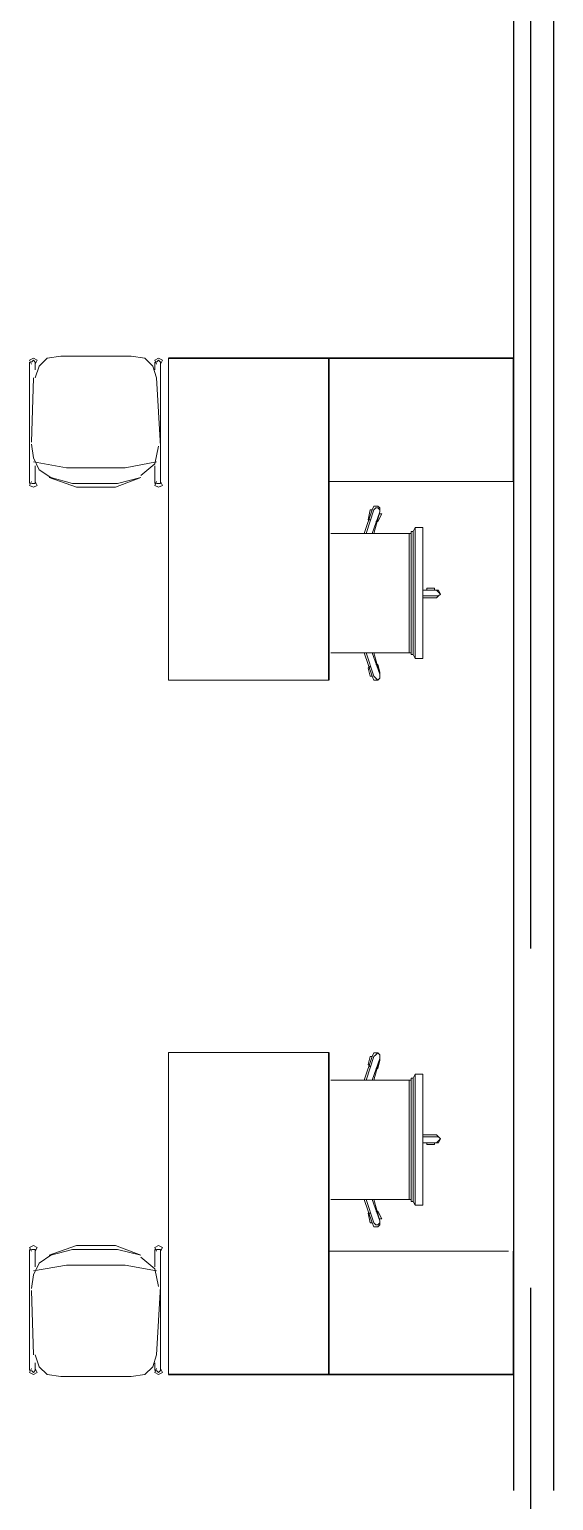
# Model space of a CAD drawing. Header units: millimetres. Extents: x 2148 to 2681, y 758 to 986.
# Drawn here: x 2611.561 to 2612.541, y 939.09 to 941.843 of the extents above; entities that cross this region are included whole.
import ezdxf

# ---------------------------------------------------------------- set-up
doc = ezdxf.new("R2010")
doc.units = ezdxf.units.MM
doc.linetypes.add('CENTER2', pattern=[28.575, 19.05, -3.175, 3.175, -3.175])
for name, color, linetype in [('4', 4, 'Continuous'), ('at_Entity', 7, 'Continuous'), ('S_GRID LINES', 252, 'Continuous')]:
    doc.layers.add(name, color=color, linetype=linetype)

msp = doc.modelspace()

# ---------------------------------------------------------------- linework, layer by layer
at = {"layer": '4', "color": 4, "linetype": 'ByBlock', "ltscale": 0.5}
for p, q in [((2612.4663841, 942.0922212, 0), (2612.4663841, 939.108301, 0)), ((2612.5413841, 942.0922212, 0), (2612.5413841, 939.108301, 0))]:
    msp.add_line(p, q, dxfattribs=at)
at = {"layer": 'at_Entity', "color": 0, "lineweight": 15}
for p, q in [((2611.5683726, 941.2275255, 0), (2611.5610523, 941.2238651, 0)), ((2611.5610523, 941.2238651, 0), (2611.5647128, 941.2165454, 0)), ((2611.5610523, 940.9932856, 0), (2611.5610523, 941.2202052, 0)), ((2611.5683726, 941.2238651, 0), (2611.5647128, 941.2202052, 0)), ((2611.5756923, 941.2238651, 0), (2611.5683726, 941.2275255, 0)), ((2611.5720325, 941.2202052, 0), (2611.5683726, 941.2238651, 0)), ((2611.5720325, 941.2165454, 0), (2611.5756923, 941.2238651, 0)), ((2611.5720325, 941.2202052, 0), (2611.5720325, 941.2055652, 0)), ((2611.5939928, 941.2275255, 0), (2611.5793528, 941.2128855, 0)), ((2611.6196123, 941.2311854, 0), (2611.5939928, 941.2275255, 0)), ((2611.6196123, 941.2311854, 0), (2611.7513723, 941.2311854, 0)), ((2611.7769925, 941.2275255, 0), (2611.7513723, 941.2311854, 0)), ((2611.7916318, 941.2128855, 0), (2611.7769925, 941.2275255, 0)), ((2611.802612, 941.2275255, 0), (2611.7952923, 941.2238651, 0)), ((2611.7952923, 941.2238651, 0), (2611.7989521, 941.2165454, 0)), ((2611.7952923, 941.2202052, 0), (2611.7952923, 941.2055652, 0)), ((2611.802612, 941.2238651, 0), (2611.7989521, 941.2202052, 0)), ((2611.8099323, 941.2238651, 0), (2611.802612, 941.2275255, 0)), ((2611.8062718, 941.2202052, 0), (2611.802612, 941.2238651, 0)), ((2611.8062718, 941.2165454, 0), (2611.8099323, 941.2238651, 0)), ((2611.8062718, 940.9932856, 0), (2611.8062718, 941.2202052, 0)), ((2611.8211682, 940.6248069, 0), (2611.8211682, 941.2275255, 0)), ((2611.5683726, 941.1909252, 0), (2611.5647128, 941.0701454, 0)), ((2611.5793528, 941.2128855, 0), (2611.5720325, 941.1909252, 0)), ((2611.7989521, 941.1909252, 0), (2611.7916318, 941.2128855, 0)), ((2611.7989521, 941.1909252, 0), (2611.8062718, 941.0628257, 0)), ((2611.5647128, 941.0664855, 0), (2611.5683726, 941.0408654, 0)), ((2611.7952923, 941.0298859, 0), (2611.802612, 941.0628257, 0)), ((2611.5683726, 941.0408654, 0), (2611.5793528, 941.0189057, 0)), ((2611.5683726, 941.0335457, 0), (2611.6305925, 941.0225656, 0)), ((2611.5720325, 941.0262254, 0), (2611.5720325, 940.9932856, 0)), ((2611.6305925, 941.0225656, 0), (2611.7403922, 941.0225656, 0)), ((2611.7403922, 941.0225656, 0), (2611.7989521, 941.0335457, 0)), ((2611.7696721, 941.0079256, 0), (2611.7952923, 941.0298859, 0)), ((2611.7952923, 941.0262254, 0), (2611.7952923, 940.9932856, 0)), ((2611.5647128, 940.9969454, 0), (2611.5610523, 940.9896257, 0)), ((2611.5756923, 940.9896257, 0), (2611.5720325, 940.9969454, 0)), ((2611.5793528, 941.0189057, 0), (2611.6013125, 941.0042657, 0)), ((2611.6488923, 940.9859659, 0), (2611.5976526, 941.0042657, 0)), ((2611.6415726, 940.9932856, 0), (2611.6013125, 941.0042657, 0)), ((2611.7220923, 940.9859659, 0), (2611.7696721, 941.0042657, 0)), ((2611.7696721, 941.0042657, 0), (2611.7257522, 940.9932856, 0)), ((2611.7989521, 940.9969454, 0), (2611.7952923, 940.9896257, 0)), ((2611.8099323, 940.9896257, 0), (2611.8062718, 940.9969454, 0)), ((2612.1212872, 940.996946, 0), (2612.4663841, 940.996946, 0)), ((2611.5610523, 940.9896257, 0), (2611.5683726, 940.9859659, 0)), ((2611.5647128, 940.9932856, 0), (2611.5720325, 940.9932856, 0)), ((2611.5683726, 940.9859659, 0), (2611.5756923, 940.9896257, 0)), ((2611.7257522, 940.9932856, 0), (2611.6415726, 940.9932856, 0)), ((2611.7220923, 940.9859659, 0), (2611.6488923, 940.9859659, 0)), ((2611.7952923, 940.9896257, 0), (2611.802612, 940.9859659, 0)), ((2611.7989521, 940.9932856, 0), (2611.8062718, 940.9932856, 0)), ((2611.802612, 940.9859659, 0), (2611.8099323, 940.9896257, 0)), ((2612.1871675, 940.8997362, 0), (2612.2018075, 940.9436556, 0)), ((2612.2054673, 940.9436556, 0), (2612.1908273, 940.8997362, 0)), ((2612.1944872, 940.9253557, 0), (2612.198147, 940.9436556, 0)), ((2612.198147, 940.9436556, 0), (2612.2018075, 940.9436556, 0)), ((2612.2018075, 940.9436556, 0), (2612.2054673, 940.9509759, 0)), ((2612.2018075, 940.8997362, 0), (2612.2164475, 940.9399957, 0)), ((2612.2054673, 940.9509759, 0), (2612.212787, 940.9509759, 0)), ((2612.2091272, 940.947316, 0), (2612.2054673, 940.9436556, 0)), ((2612.2164475, 940.9399957, 0), (2612.2054673, 940.8997362, 0)), ((2612.212787, 940.947316, 0), (2612.2091272, 940.947316, 0)), ((2612.212787, 940.9509759, 0), (2612.2164475, 940.947316, 0)), ((2612.2164475, 940.9436556, 0), (2612.212787, 940.947316, 0)), ((2612.2164475, 940.947316, 0), (2612.2164475, 940.9399957, 0)), ((2612.2164475, 940.9399957, 0), (2612.2164475, 940.9436556, 0)), ((2612.198147, 940.9253557, 0), (2612.1944872, 940.9253557, 0)), ((2612.212787, 940.9216959, 0), (2612.2091272, 940.9216959, 0)), ((2612.2201073, 940.9363359, 0), (2612.212787, 940.9216959, 0)), ((2612.2164475, 940.9363359, 0), (2612.2201073, 940.9363359, 0)), ((2612.1249477, 940.8997362, 0), (2612.271347, 940.8997362, 0)), ((2612.271347, 940.6764764, 0), (2612.271347, 940.8997362, 0)), ((2612.271347, 940.8997362, 0), (2612.2750075, 940.8997362, 0)), ((2612.2750075, 940.6728165, 0), (2612.2750075, 940.903396, 0)), ((2612.2750075, 940.903396, 0), (2612.2786673, 940.903396, 0)), ((2612.2750075, 940.8997362, 0), (2612.2750075, 940.8960757, 0)), ((2612.2786673, 940.903396, 0), (2612.2823272, 940.9107157, 0)), ((2612.2786673, 940.6728165, 0), (2612.2786673, 940.903396, 0)), ((2612.2823272, 940.9107157, 0), (2612.285987, 940.9107157, 0)), ((2612.2823272, 940.6654962, 0), (2612.2823272, 940.9107157, 0)), ((2612.285987, 940.9107157, 0), (2612.2896469, 940.9107157, 0)), ((2612.2896469, 940.9107157, 0), (2612.2969672, 940.9107157, 0)), ((2612.2969672, 940.9107157, 0), (2612.2969672, 940.903396, 0)), ((2612.2969672, 940.903396, 0), (2612.2969672, 940.6728165, 0)), ((2612.2969672, 940.7935964, 0), (2612.3225873, 940.7935964, 0)), ((2612.3225873, 940.7935964, 0), (2612.2969672, 940.7935964, 0)), ((2612.3225873, 940.7826162, 0), (2612.2969672, 940.7826162, 0)), ((2612.3225873, 940.7789564, 0), (2612.2969672, 940.7789564, 0)), ((2612.3042869, 940.7935964, 0), (2612.3042869, 940.7972562, 0)), ((2612.3042869, 940.7972562, 0), (2612.3189269, 940.7972562, 0)), ((2612.3189269, 940.7789564, 0), (2612.3042869, 940.7789564, 0)), ((2612.3189269, 940.7972562, 0), (2612.3189269, 940.7935964, 0)), ((2612.3262472, 940.7899359, 0), (2612.3225873, 940.7935964, 0)), ((2612.3225873, 940.7935964, 0), (2612.3262472, 940.7935964, 0)), ((2612.3225873, 940.7826162, 0), (2612.3262472, 940.7826162, 0)), ((2612.3262472, 940.7826162, 0), (2612.3225873, 940.7789564, 0)), ((2612.3262472, 940.7935964, 0), (2612.329907, 940.7862761, 0)), ((2612.329907, 940.7862761, 0), (2612.3262472, 940.7899359, 0)), ((2612.3262472, 940.7826162, 0), (2612.329907, 940.7862761, 0)), ((2612.329907, 940.7862761, 0), (2612.3262472, 940.7826162, 0)), ((2612.271347, 940.6764764, 0), (2612.1249477, 940.6764764, 0)), ((2612.2018075, 940.6325564, 0), (2612.1871675, 940.6764764, 0)), ((2612.2054673, 940.6325564, 0), (2612.1908273, 940.6764764, 0)), ((2612.2018075, 940.6764764, 0), (2612.2164475, 940.6362162, 0)), ((2612.2164475, 940.6362162, 0), (2612.2054673, 940.6764764, 0)), ((2612.2750075, 940.6764764, 0), (2612.271347, 940.6764764, 0)), ((2612.2750075, 940.6801362, 0), (2612.2750075, 940.6764764, 0)), ((2612.2786673, 940.6728165, 0), (2612.2750075, 940.6728165, 0)), ((2612.2823272, 940.6654962, 0), (2612.2786673, 940.6728165, 0)), ((2612.285987, 940.6654962, 0), (2612.2823272, 940.6654962, 0)), ((2612.285987, 940.6654962, 0), (2612.2896469, 940.6654962, 0)), ((2612.2969672, 940.6654962, 0), (2612.2896469, 940.6654962, 0)), ((2612.2969672, 940.6728165, 0), (2612.2969672, 940.6654962, 0)), ((2612.1944872, 940.6471964, 0), (2612.198147, 940.6508562, 0)), ((2612.198147, 940.6325564, 0), (2612.1944872, 940.6471964, 0)), ((2612.2091272, 940.6545161, 0), (2612.212787, 940.6545161, 0)), ((2612.212787, 940.6545161, 0), (2612.2164475, 940.6398761, 0)), ((2612.2164475, 940.6398761, 0), (2612.2164475, 940.6362162, 0)), ((2611.8211682, 940.6248069, 0), (2612.1212872, 940.6248069, 0)), ((2612.2018075, 940.6325564, 0), (2612.198147, 940.6325564, 0)), ((2612.2054673, 940.6252367, 0), (2612.2018075, 940.6325564, 0)), ((2612.2091272, 940.6288965, 0), (2612.2054673, 940.6325564, 0)), ((2612.212787, 940.6252367, 0), (2612.2054673, 940.6252367, 0)), ((2612.212787, 940.6252367, 0), (2612.2091272, 940.6288965, 0)), ((2612.2164475, 940.6288965, 0), (2612.212787, 940.6252367, 0)), ((2612.2164475, 940.6288965, 0), (2612.212787, 940.6252367, 0)), ((2612.2164475, 940.6362162, 0), (2612.2164475, 940.6288965, 0)), ((2612.2164475, 940.6325564, 0), (2612.2164475, 940.6288965, 0)), ((2611.8211682, 939.9281859, 0), (2612.1212872, 939.9281859, 0)), ((2611.8211682, 939.9281859, 0), (2611.8211682, 939.3254673, 0)), ((2612.2054673, 939.9277561, 0), (2612.2018075, 939.9204364, 0)), ((2612.212787, 939.9277561, 0), (2612.2054673, 939.9277561, 0)), ((2612.2091272, 939.9240963, 0), (2612.2054673, 939.9204364, 0)), ((2612.212787, 939.9277561, 0), (2612.2091272, 939.9240963, 0)), ((2612.2164475, 939.9240963, 0), (2612.212787, 939.9277561, 0)), ((2612.2164475, 939.9240963, 0), (2612.212787, 939.9277561, 0)), ((2612.2164475, 939.9167766, 0), (2612.2164475, 939.9240963, 0)), ((2612.2164475, 939.9204364, 0), (2612.2164475, 939.9240963, 0)), ((2612.2018075, 939.9204364, 0), (2612.1871675, 939.8765164, 0)), ((2612.2054673, 939.9204364, 0), (2612.1908273, 939.8765164, 0)), ((2612.198147, 939.9204364, 0), (2612.1944872, 939.9057964, 0)), ((2612.1944872, 939.9057964, 0), (2612.198147, 939.9021366, 0)), ((2612.2018075, 939.9204364, 0), (2612.198147, 939.9204364, 0)), ((2612.2018075, 939.8765164, 0), (2612.2164475, 939.9167766, 0)), ((2612.2164475, 939.9167766, 0), (2612.2054673, 939.8765164, 0)), ((2612.2091272, 939.8984767, 0), (2612.212787, 939.8984767, 0)), ((2612.212787, 939.8984767, 0), (2612.2164475, 939.9131167, 0)), ((2612.2164475, 939.9131167, 0), (2612.2164475, 939.9167766, 0)), ((2612.271347, 939.8765164, 0), (2612.1249477, 939.8765164, 0)), ((2612.2750075, 939.8765164, 0), (2612.271347, 939.8765164, 0)), ((2612.271347, 939.8765164, 0), (2612.271347, 939.6532566, 0)), ((2612.2786673, 939.8801763, 0), (2612.2750075, 939.8801763, 0)), ((2612.2750075, 939.8801763, 0), (2612.2750075, 939.6495968, 0)), ((2612.2750075, 939.8728566, 0), (2612.2750075, 939.8765164, 0)), ((2612.2823272, 939.8874966, 0), (2612.2786673, 939.8801763, 0)), ((2612.2786673, 939.8801763, 0), (2612.2786673, 939.6495968, 0)), ((2612.285987, 939.8874966, 0), (2612.2823272, 939.8874966, 0)), ((2612.2823272, 939.8874966, 0), (2612.2823272, 939.6422771, 0)), ((2612.285987, 939.8874966, 0), (2612.2896469, 939.8874966, 0)), ((2612.2969672, 939.8874966, 0), (2612.2896469, 939.8874966, 0)), ((2612.2969672, 939.8801763, 0), (2612.2969672, 939.8874966, 0)), ((2612.2969672, 939.6495968, 0), (2612.2969672, 939.8801763, 0)), ((2612.3225873, 939.7740365, 0), (2612.2969672, 939.7740365, 0)), ((2612.3225873, 939.7703766, 0), (2612.2969672, 939.7703766, 0)), ((2612.2969672, 939.7593965, 0), (2612.3225873, 939.7593965, 0)), ((2612.3225873, 939.7593965, 0), (2612.2969672, 939.7593965, 0)), ((2612.3189269, 939.7740365, 0), (2612.3042869, 939.7740365, 0)), ((2612.3042869, 939.7593965, 0), (2612.3042869, 939.7557366, 0)), ((2612.3189269, 939.7557366, 0), (2612.3189269, 939.7593965, 0)), ((2612.3262472, 939.7703766, 0), (2612.3225873, 939.7740365, 0)), ((2612.3225873, 939.7703766, 0), (2612.3262472, 939.7703766, 0)), ((2612.3262472, 939.7630569, 0), (2612.3225873, 939.7593965, 0)), ((2612.3225873, 939.7593965, 0), (2612.3262472, 939.7593965, 0)), ((2612.3262472, 939.7703766, 0), (2612.329907, 939.7667168, 0)), ((2612.329907, 939.7667168, 0), (2612.3262472, 939.7703766, 0)), ((2612.329907, 939.7667168, 0), (2612.3262472, 939.7630569, 0)), ((2612.3262472, 939.7593965, 0), (2612.329907, 939.7667168, 0)), ((2612.3042869, 939.7557366, 0), (2612.3189269, 939.7557366, 0)), ((2612.1249477, 939.6532566, 0), (2612.271347, 939.6532566, 0)), ((2612.1871675, 939.6532566, 0), (2612.2018075, 939.6093373, 0)), ((2612.2054673, 939.6093373, 0), (2612.1908273, 939.6532566, 0)), ((2612.2018075, 939.6532566, 0), (2612.2164475, 939.6129971, 0)), ((2612.2164475, 939.6129971, 0), (2612.2054673, 939.6532566, 0)), ((2612.271347, 939.6532566, 0), (2612.2750075, 939.6532566, 0)), ((2612.2750075, 939.6532566, 0), (2612.2750075, 939.6569171, 0)), ((2612.2750075, 939.6495968, 0), (2612.2786673, 939.6495968, 0)), ((2612.2786673, 939.6495968, 0), (2612.2823272, 939.6422771, 0)), ((2612.2969672, 939.6422771, 0), (2612.2969672, 939.6495968, 0)), ((2612.198147, 939.6276371, 0), (2612.1944872, 939.6276371, 0)), ((2612.1944872, 939.6276371, 0), (2612.198147, 939.6093373, 0)), ((2612.212787, 939.6312969, 0), (2612.2091272, 939.6312969, 0)), ((2612.2201073, 939.616657, 0), (2612.212787, 939.6312969, 0)), ((2612.2823272, 939.6422771, 0), (2612.285987, 939.6422771, 0)), ((2612.285987, 939.6422771, 0), (2612.2896469, 939.6422771, 0)), ((2612.2896469, 939.6422771, 0), (2612.2969672, 939.6422771, 0)), ((2612.198147, 939.6093373, 0), (2612.2018075, 939.6093373, 0)), ((2612.2018075, 939.6093373, 0), (2612.2054673, 939.602017, 0)), ((2612.2091272, 939.6056768, 0), (2612.2054673, 939.6093373, 0)), ((2612.2054673, 939.602017, 0), (2612.212787, 939.602017, 0)), ((2612.212787, 939.6056768, 0), (2612.2091272, 939.6056768, 0)), ((2612.2164475, 939.6093373, 0), (2612.212787, 939.6056768, 0)), ((2612.212787, 939.602017, 0), (2612.2164475, 939.6056768, 0)), ((2612.2164475, 939.616657, 0), (2612.2201073, 939.616657, 0)), ((2612.2164475, 939.6056768, 0), (2612.2164475, 939.6129971, 0)), ((2612.2164475, 939.6129971, 0), (2612.2164475, 939.6093373, 0)), ((2611.5610523, 939.5633671, 0), (2611.5683726, 939.567027, 0)), ((2611.5647128, 939.5560474, 0), (2611.5610523, 939.5633671, 0)), ((2611.5683726, 939.567027, 0), (2611.5756923, 939.5633671, 0)), ((2611.5756923, 939.5633671, 0), (2611.5720325, 939.5560474, 0)), ((2611.6488923, 939.567027, 0), (2611.5976526, 939.5487271, 0)), ((2611.7220923, 939.567027, 0), (2611.6488923, 939.567027, 0)), ((2611.7220923, 939.567027, 0), (2611.7696721, 939.5487271, 0)), ((2611.7952923, 939.5633671, 0), (2611.802612, 939.567027, 0)), ((2611.7989521, 939.5560474, 0), (2611.7952923, 939.5633671, 0)), ((2611.802612, 939.567027, 0), (2611.8099323, 939.5633671, 0)), ((2611.8099323, 939.5633671, 0), (2611.8062718, 939.5560474, 0)), ((2611.5610523, 939.5597073, 0), (2611.5610523, 939.3327876, 0)), ((2611.5647128, 939.5597073, 0), (2611.5720325, 939.5597073, 0)), ((2611.5720325, 939.5267674, 0), (2611.5720325, 939.5597073, 0)), ((2611.5793528, 939.5340871, 0), (2611.6013125, 939.5487271, 0)), ((2611.6415726, 939.5597073, 0), (2611.6013125, 939.5487271, 0)), ((2611.7257522, 939.5597073, 0), (2611.6415726, 939.5597073, 0)), ((2611.7696721, 939.5487271, 0), (2611.7257522, 939.5597073, 0)), ((2611.7696721, 939.5450673, 0), (2611.7952923, 939.523107, 0)), ((2611.7952923, 939.5267674, 0), (2611.7952923, 939.5597073, 0)), ((2611.7989521, 939.5597073, 0), (2611.8062718, 939.5597073, 0)), ((2611.8062718, 939.5597073, 0), (2611.8062718, 939.3327876, 0)), ((2612.1212872, 939.5560468, 0), (2612.4569448, 939.5560468, 0)), ((2611.5647128, 939.4865073, 0), (2611.5683726, 939.5121274, 0)), ((2611.5683726, 939.5121274, 0), (2611.5793528, 939.5340871, 0)), ((2611.5683726, 939.5194471, 0), (2611.6305925, 939.5304273, 0)), ((2611.6305925, 939.5304273, 0), (2611.7403922, 939.5304273, 0)), ((2611.7403922, 939.5304273, 0), (2611.7989521, 939.5194471, 0)), ((2611.7952923, 939.523107, 0), (2611.802612, 939.4901671, 0)), ((2611.5683726, 939.3620676, 0), (2611.5647128, 939.4828474, 0)), ((2611.7989521, 939.3620676, 0), (2611.8062718, 939.4901671, 0)), ((2611.5793528, 939.3401073, 0), (2611.5720325, 939.3620676, 0)), ((2611.5720325, 939.3327876, 0), (2611.5720325, 939.3474276, 0)), ((2611.7989521, 939.3620676, 0), (2611.7916318, 939.3401073, 0)), ((2611.7952923, 939.3327876, 0), (2611.7952923, 939.3474276, 0)), ((2611.5610523, 939.3291278, 0), (2611.5647128, 939.3364475, 0)), ((2611.5683726, 939.3254673, 0), (2611.5610523, 939.3291278, 0)), ((2611.5683726, 939.3291278, 0), (2611.5647128, 939.3327876, 0)), ((2611.5720325, 939.3327876, 0), (2611.5683726, 939.3291278, 0)), ((2611.5756923, 939.3291278, 0), (2611.5683726, 939.3254673, 0)), ((2611.5720325, 939.3364475, 0), (2611.5756923, 939.3291278, 0)), ((2611.5939928, 939.3254673, 0), (2611.5793528, 939.3401073, 0)), ((2611.6196123, 939.3218075, 0), (2611.5939928, 939.3254673, 0)), ((2611.6196123, 939.3218075, 0), (2611.7513723, 939.3218075, 0)), ((2611.7769925, 939.3254673, 0), (2611.7513723, 939.3218075, 0)), ((2611.7916318, 939.3401073, 0), (2611.7769925, 939.3254673, 0)), ((2611.7952923, 939.3291278, 0), (2611.7989521, 939.3364475, 0)), ((2611.802612, 939.3254673, 0), (2611.7952923, 939.3291278, 0)), ((2611.802612, 939.3291278, 0), (2611.7989521, 939.3327876, 0)), ((2611.8062718, 939.3327876, 0), (2611.802612, 939.3291278, 0)), ((2611.8099323, 939.3291278, 0), (2611.802612, 939.3254673, 0)), ((2611.8062718, 939.3364475, 0), (2611.8099323, 939.3291278, 0))]:
    msp.add_line(p, q, dxfattribs=at)
at = {"layer": 'at_Entity', "color": 0, "lineweight": 35}
for p, q in [((2611.8211682, 941.2275255, 0), (2612.4663841, 941.2275255, 0)), ((2612.1212872, 940.6248069, 0), (2612.1212872, 941.2275255, 0)), ((2612.4663841, 941.2275255, 0), (2612.4663841, 940.996946, 0)), ((2612.1212872, 939.9281859, 0), (2612.1212872, 939.3254673, 0)), ((2612.4663841, 939.3254673, 0), (2612.4663841, 939.5560468, 0)), ((2611.8211682, 939.3254673, 0), (2612.4663841, 939.3254673, 0))]:
    msp.add_line(p, q, dxfattribs=at)
at = {"layer": 'S_GRID LINES', "linetype": 'CENTER2', "ltscale": 0.2}
msp.add_line((2612.4989709, 922.9776771, 0), (2612.4989709, 979.8917928, 0), dxfattribs=at)

doc.saveas('drawing.dxf')
